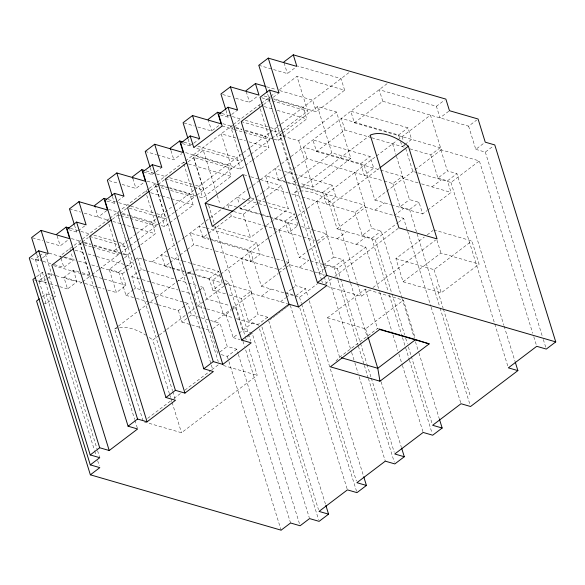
<?xml version="1.0" encoding="UTF-8"?>
<svg xmlns="http://www.w3.org/2000/svg" width="585" height="585" viewBox="0 0 585 585"><rect width="100%" height="100%" fill="white"/><g stroke="black" fill="none" stroke-linecap="round" stroke-linejoin="round"><path stroke-width="0.44" stroke-dasharray="2.92 2.19" d="M335.922 361.055L339.622 357.216L377.486 328.499L379.592 329.487M46.083 279.506L42.442 282.27L35.268 259.096L38.91 256.332M39.641 255.784L43.283 253.02M30.983 258.468L38.785 260.734L41.696 258.526M42.427 257.978L48.255 253.554M68.847 229.759L76.65 232.026L86.119 224.845M106.711 201.043L114.514 203.309L117.424 201.101M118.155 200.553L123.976 196.136M143.705 172.085L152.378 174.601L155.288 172.392M156.019 171.836L161.84 167.42M182.44 143.625L190.242 145.884L193.152 143.676M193.884 143.128L199.704 138.711M220.304 114.909L228.106 117.175L231.017 114.967M231.748 114.411L237.568 109.995M46.354 241.839L60.226 245.868L68.233 239.791M106.828 210.527L98.09 217.152L95.494 207.88M122.082 184.414L135.954 188.443L144.692 181.818M157.343 154.952L173.818 159.727L181.825 153.658M197.803 126.989L211.675 131.018L219.689 124.941M235.667 98.28L249.539 102.302L258.277 95.677M258.797 65.286L287.403 73.593L295.418 67.516M109.081 218.819L60.299 255.813L60.811 257.466M109.812 218.263L148.4 188.999M149.131 188.45L156.407 182.929M157.138 182.374L184.809 161.394M185.533 160.838L232.867 124.949M233.59 124.4L260.537 103.969M261.261 103.413L269.999 96.788M270.731 96.24L275.096 92.927M279.469 89.615L296.939 76.357L344.623 90.2L341.04 78.609L297.692 66.032M36.548 276.742L42.376 272.317L44.109 272.822M74.412 248.025L81.695 242.504M82.419 241.949L88.247 237.532M112.276 219.316L119.559 213.796M120.283 213.24L126.835 208.267M150.14 190.6L157.416 185.079M158.147 184.531L164.699 179.558M188.004 161.891L203.295 150.294L217.013 194.608M231.689 128.758L233.144 127.654M233.876 127.106L239.696 122.689M263.725 104.466L272.464 97.841M273.195 97.285L279.016 92.869M54.112 297.721L46.105 303.798L38.932 280.624L46.939 274.555M46.815 278.957L51.911 275.089L44.738 251.916M54.346 264.632L63.882 267.396L73.344 260.223L71.041 252.771M73.418 270.168L77.008 281.751L67.538 288.931L63.955 277.341L73.418 270.168L78.668 271.689M42.391 296.61L46.032 293.853L52.964 295.864M113.863 250.885L129.066 239.36M129.782 238.812L136.232 233.92M136.948 233.378L156.246 218.746M156.955 218.212L174.293 205.057M175.025 204.509L193.957 190.147M194.681 189.598L242.738 153.153M243.47 152.605L250.022 147.632M250.753 147.084L269.685 132.722M270.409 132.173L280.603 124.444M281.334 123.888L349.048 72.54M80.518 283.389L81.98 282.284M82.704 281.736L91.443 275.111M92.174 274.555L98.726 269.59M99.45 269.034L119.837 253.576M120.568 253.02L129.307 246.395M130.031 245.846L136.59 240.874M137.314 240.325L157.701 224.859M158.433 224.311L167.171 217.686M167.895 217.13L174.454 212.165M175.178 211.609L196.297 195.595M197.021 195.046L242.899 160.261M243.623 159.705L250.175 154.74M250.906 154.184L271.294 138.725M272.025 138.177L282.219 130.44M282.943 129.892L307.703 111.121L296.939 76.357M296.529 182.315L293.926 181.562L279.586 135.215L281.765 133.563M282.496 133.007L317.443 106.507L336.521 112.042L350.868 158.381L313.004 187.098L299.995 183.317M122.579 254.036L126.908 255.294L132.737 250.877M133.468 250.321L140.02 245.356M140.744 244.801L155.31 233.759L152.012 221.956L129.468 215.412M161.306 225.576L164.773 226.585L169.145 223.273M169.869 222.717L176.429 217.744M177.153 217.196L193.174 205.05L189.584 193.459L169.643 187.675M199.171 196.86L202.637 197.869L231.038 176.334L227.448 164.751L184.97 152.422M194.037 187.31L203.58 190.074L192.816 155.317L240.501 169.16L244.874 165.847M245.598 165.292L251.426 160.875M252.15 160.319L268.903 147.625L265.312 136.034L245.371 130.25M274.029 139.186L278.365 140.444L282.73 137.131M283.462 136.583L306.759 118.909L303.176 107.326L273.7 98.77M273.743 99.406L316.229 111.735L344.623 90.2M101.329 267.718L122.287 273.802L125.87 285.385L116.408 292.566L109.234 269.392L123.793 258.351M124.525 257.802L128.166 255.038L131.749 266.621L122.287 273.802M109.234 269.392L118.77 272.164L124.598 267.747M125.322 267.191L134.06 260.566M134.791 260.018L137.702 257.802L171.083 267.491M283.052 136.225L298.657 140.751L336.521 112.042M145.021 290.942L135.406 288.156L131.822 276.566L137.65 272.149M138.374 271.601L141.285 269.392L145.65 270.658M152.005 261.956L167.208 250.431M167.924 249.883L177.248 242.819M177.964 242.27L184.421 237.378M185.138 236.837L205.159 221.649M205.891 221.101L209.532 218.337M210.256 217.781L248.12 189.072M248.852 188.516L259.769 180.238M260.5 179.683L280.888 164.224M281.619 163.676L290.357 157.043M291.081 156.495L387.197 83.611M118.77 272.164L125.943 295.33L133.226 289.809M133.95 289.261L135.406 288.156M167.544 256.537L161.475 254.782L165.058 266.365L169.365 263.104M170.081 262.555L179.405 255.491M180.121 254.943L186.571 250.051M187.288 249.51L193.745 244.61L211.953 249.897M205.408 227.828L199.339 226.066L202.922 237.649L231.324 216.121L263.396 225.43M240.274 207.287L240.786 208.94L255.345 197.898M256.076 197.342L261.904 192.926M262.628 192.377L269.18 187.405L288.259 192.94M281.129 170.403L275.06 168.641L278.65 180.231L283.016 176.919M283.747 176.363L292.485 169.738M293.209 169.182L307.045 158.696L383.343 180.838M307.045 158.696L303.461 147.106L360.682 163.712L364.265 175.303L373.735 168.122L370.144 156.539L312.924 139.932L316.514 151.515L344.909 129.98L370.919 137.526M405.047 144.378L411.599 139.413L408.008 127.823L350.788 111.216L354.378 122.806L382.773 101.271L468.607 126.177L476.614 120.108M233.773 211.551L243.309 214.322L257.875 203.28M258.599 202.724L265.151 197.759M265.882 197.203L281.173 185.613L288.346 208.779L273.056 220.377M293.926 181.562L296.112 179.902M296.844 179.354L331.79 152.846L350.868 158.381M143.076 420.783L114.653 328.967L117.563 326.759M118.294 326.203L155.427 298.043M156.158 297.494L186.739 274.299M187.471 273.751L190.381 271.542A59.107 30.734 52.8 0 1 191.982 270.913M321.589 280.069L294.504 192.582L369.501 135.705M213.203 226.673L250.482 237.495L265.773 225.898M266.504 225.349L272.325 220.925M209.225 278.562L218.695 271.381L222.278 282.972L212.816 290.145L209.225 278.562L194.491 274.285M210.095 238.812L247.382 249.634L256.559 242.673L260.142 254.256L250.68 261.436M284.953 221.137L294.423 213.964L298.006 225.547L288.544 232.728L284.953 221.137L271.952 217.364M322.818 192.428L332.287 185.248L335.87 196.831L326.408 204.011L322.818 192.428L300.273 185.884M360.682 163.712L370.144 156.539M344.909 129.98L341.326 118.397L398.546 135.003L408.008 127.823M382.773 101.271L379.19 89.68L436.41 106.287L444.417 100.218M198.907 290.694L193.81 294.562L195.602 300.354M199.639 290.145L203.28 287.381L206.863 298.964L229.408 305.509M220.026 274.679L212.743 280.2L223.499 314.964L233.042 317.728M220.75 274.131L273.904 233.824M274.636 233.269L297.209 216.15M297.933 215.602L306.672 208.977M307.403 208.421L375.848 156.517M376.572 155.968L396.966 140.51M397.69 139.954L430.458 115.106L441.214 149.862L479.364 160.934L532.708 333.253M158.286 304.719L178.396 310.555L187.858 303.381L191.449 314.964L200.121 317.479M404.315 144.934L402.129 146.586L400.082 139.969M448.732 111.252L439.993 117.877L436.41 106.287M169.423 393.742L152.802 340.039L158.623 335.614M159.354 335.066L165.906 330.094M166.637 329.545L187.024 314.086M187.748 313.531L196.487 306.906M197.218 306.357L224.889 285.37M225.613 284.822L228.53 282.613A59.107 30.734 52.8 0 0 223.594 279.03M300.273 191.068A59.107 30.734 52.8 0 1 332.653 203.653L379.255 168.312M178.396 310.555L181.979 322.145L188.538 317.172M189.262 316.617L191.449 314.964M229.291 294.928L241.422 298.452L250.892 291.272L258.065 314.445L267.601 317.216L268.413 319.827M279.286 269.736L285.838 264.771M286.57 264.215L288.756 262.563L295.93 285.736L305.465 288.5L308.163 297.217M317.15 241.027L326.62 233.846L333.794 257.02L343.329 259.791L350.342 282.445M302.131 196.97L355.015 212.318L364.484 205.138L371.65 228.311L381.193 231.075L401.69 297.312M384.206 181.087L392.879 183.602L402.341 176.421L409.515 199.595L419.057 202.366L422.641 213.949L427.006 210.637M409.931 148.853L430.743 154.893L440.205 147.712L447.379 170.886L456.914 173.65L503.86 325.289M214.037 322.138L230.782 309.436M231.514 308.887L251.901 293.429L287.447 303.739M250.607 251.492L261.363 286.248L278.116 273.546M278.84 272.998L285.392 268.025M286.123 267.477L289.765 264.712L327.044 275.535M288.471 222.775L299.227 257.539L307.966 250.914M308.697 250.358L317.436 243.733M318.16 243.177L327.629 236.004L365.771 247.075L379.511 291.454M326.335 194.066L337.092 228.823L365.493 207.287L393.237 215.339M364.199 165.358L374.956 200.114L385.881 191.829M386.605 191.28L414.275 170.293M415.006 169.745L441.214 149.862M206.936 308.909L226.007 314.445L231.104 310.584M231.835 310.028L235.477 307.271L242.651 330.445L251.316 332.96M212.779 328.785L220.055 323.264L227.229 346.437L236.771 349.208L238.11 353.552M261.436 296.193L270.906 289.019M299.301 267.484L308.763 260.303L299.227 257.539M337.165 238.768L346.627 231.594M375.029 210.059L384.491 202.878M241.422 298.452L248.596 321.626L258.065 314.445M291.557 289.048L286.46 292.909L293.399 294.928M292.288 288.493L295.93 285.736M333.794 257.02L324.324 264.201L333.859 266.965L343.329 259.791M355.015 212.318L362.188 235.484L371.65 228.311M392.879 183.602L400.052 206.776L409.515 199.595M430.743 154.893L437.916 178.059L447.379 170.886M468.607 126.177L475.78 149.351L484.519 142.725M226.007 314.445L233.181 337.618L238.278 333.757M239.009 333.201L252.113 323.264M280.507 301.728L285.612 297.867M286.336 297.312L289.977 294.555M318.372 273.019L323.468 269.151M324.2 268.603L327.841 265.839M356.236 244.303L365.705 237.13M394.1 215.594L403.57 208.414M431.964 186.878L441.434 179.705M219.953 351.958L227.229 346.437M267.601 317.216L258.139 324.39L248.596 321.626M295.995 295.681L305.465 288.5M362.188 235.484L371.724 238.256L381.193 231.075M400.052 206.776L409.588 209.54L419.057 202.366M437.916 178.059L447.452 180.831L456.914 173.65M475.78 149.351L485.316 152.115L493.323 146.045M247.089 337.077L249.268 335.417M250 334.869L252.186 333.209L309.297 517.71M269.663 319.958L271.842 318.298M272.573 317.75L274.76 316.09M275.484 315.542L277.67 313.882M278.394 313.333L280.581 311.673M281.312 311.125L283.491 309.465M284.222 308.917L286.409 307.257M287.133 306.708L289.319 305.048M295.176 296.061L299.513 297.319L317.721 283.513M310.503 260.808L337.377 268.61L365.771 247.075M337.092 228.823L375.241 239.894L397.815 222.775M398.539 222.227L403.635 218.359L407.409 230.541M418.019 172.911L450.969 182.469L479.364 160.934M221.232 354.62L227.302 356.382L236.771 349.208M147.712 418.341L171.017 400.666M173.928 398.458L180.48 393.493M184.845 390.18L211.061 370.298M211.792 369.749L219.068 364.228M325.377 283.608L331.936 278.643M334.847 276.434L398.195 228.399M427.737 210.088L451.035 192.414L447.452 180.831M433.763 229.89L471.912 240.961L479.086 264.135L441.222 292.844L403.072 281.773L395.899 258.607L424.293 237.071M427.211 234.863L433.032 230.446M339.622 357.216L327.432 317.823L365.289 289.107L403.438 300.178L415.101 337.859M144.21 421.902L181.489 432.724L257.217 375.299L248.64 347.578M327.527 286.526L361.34 296.339L370.078 289.714M372.996 287.506L435.613 240.018M403.072 281.773L440.936 253.064L479.086 264.135M395.899 258.607L434.048 269.678L471.912 240.961M327.432 317.823L365.574 328.894L403.438 300.178M266.694 86.814L276.23 89.578M279.696 90.587L312.639 100.145L316.229 111.735M264.164 96.006L270.233 97.761M270.277 98.397L268.544 97.892L279.301 132.649L269.765 129.885M354.378 122.806L440.205 147.712M261.751 97.783L271.286 100.547M272.157 100.803L307.703 111.121M222.666 94.507L232.201 97.271M264.281 106.58L273.817 109.351M277.283 110.353L306.759 118.909M371.789 137.782L404.732 147.34M221.89 113.512L231.426 116.276M232.296 116.532L241.832 119.296M245.298 120.305L269.575 127.347M270.445 127.603L274.782 128.861L278.365 140.444M241.159 121.585L268.903 129.636M417.156 172.655L412.82 171.398L405.288 147.069M279.586 135.215L282.182 135.969M222.834 123.706L232.369 126.477M235.835 127.486L241.905 129.241M232.413 127.113L230.68 126.609L241.437 161.365L193.752 147.522M235.879 128.115L241.949 129.877M245.422 130.886L273.166 138.938M316.514 151.515L379.804 169.884M380.667 170.133L402.341 176.421M222.154 125.994L233.422 129.263M234.292 129.512L269.839 139.83L259.082 105.073M418.092 182.856L403.35 178.579L396.089 155.113M421.558 183.858L451.035 192.414M183.931 122.967L194.337 125.987M235.952 138.06L221.218 133.782L231.974 168.546L193.825 157.475L207.024 200.114M239.419 139.069L245.488 140.831M248.961 141.833L268.903 147.625M184.026 142.221L191.829 144.488M197.898 146.25L236.918 157.57L240.501 169.16M284.602 171.412L332.287 185.248M374.956 200.114L390.561 204.64M391.431 204.889L422.641 213.949M299.41 185.635L265.597 175.822L269.18 187.405M278.65 180.231L287.323 182.747M288.186 182.995L299.454 186.264M300.324 186.52L364.484 205.138M396.703 216.348L403.635 218.359M243.894 174.791L249.963 176.553M250.826 176.802L259.499 179.317M260.362 179.573L281.173 185.613M145.204 151.427L156.473 154.696M183.354 162.498L185.087 163.003M188.553 164.005L231.038 176.334M291.725 193.949L301.26 196.714M251.067 197.964L257.137 199.726M258 199.975L266.672 202.49M267.535 202.746L288.346 208.779M146.162 170.937L155.705 173.701M156.568 173.957L166.103 176.721M169.577 177.73L192.114 184.268M195.587 185.277L199.054 186.286L202.637 197.869M245.005 199.617L237.203 197.357L239.25 203.975M248.471 200.626L258.007 203.39M258.877 203.646L265.809 205.657M269.275 206.666L294.423 213.964M165.431 179.003L193.174 187.054M147.106 181.131L168.78 187.427M261.546 214.344L227.733 204.531L229.269 209.496M262.416 214.6L271.082 217.115M159.288 185.291L154.952 184.034L165.716 218.79L157.913 216.523M160.158 185.54L168.824 188.056M169.694 188.311L195.704 195.858M240.786 208.94L298.006 225.547M301.472 226.556L311.878 229.569M312.748 229.825L326.62 233.846M157.694 186.688L155.961 186.184L212.808 369.815M161.167 187.697L167.237 189.452M170.703 190.461L194.11 197.255L183.887 164.231M109.073 180.641L118.609 183.412M145.489 191.207L147.223 191.712M150.689 192.721L161.094 195.741M161.965 195.99L170.63 198.505M171.5 198.761L193.174 205.05M264.266 225.678L272.939 228.194M273.802 228.45L302.416 236.749M303.279 236.998L314.555 240.274M108.305 199.646L115.238 201.664M118.704 202.666L129.98 205.942M130.843 206.191L155.99 213.488M156.853 213.737L161.189 214.995L164.773 226.585M206.271 228.077L256.559 242.673M129.3 208.223L157.043 216.274M108.656 209.379L119.062 212.399M122.528 213.401L128.598 215.163M209.233 238.563L190.154 233.027L193.745 244.61M118.828 213.247L117.088 212.743L127.852 247.499L120.049 245.239M122.294 214.256L128.364 216.011M131.83 217.02L157.84 224.567M202.922 237.649L208.991 239.411M212.457 240.42L273.151 258.036M276.617 259.038L282.687 260.8M286.153 261.809L288.756 262.563M119.837 215.397L118.097 214.9L172.516 390.7M120.7 215.653L129.373 218.168M130.236 218.417L156.246 225.964L146.023 192.948M215.419 250.906L250.965 261.217L247.382 249.634M69.476 208.852L80.745 212.121M84.218 213.13L109.358 220.428M112.825 221.43L134.499 227.719M135.369 227.974L155.31 233.759M277.553 269.239L241.144 258.672L251.901 293.429M70.441 228.362L79.977 231.126M80.84 231.382L90.382 234.146M93.849 235.155L118.126 242.197M118.989 242.453L123.325 243.711L126.908 255.294M171.01 257.546L182.279 260.815M183.149 261.071L191.814 263.586M192.684 263.835L218.695 271.381M89.702 236.428L116.576 244.23M261.363 286.248L294.313 295.813M71.377 238.556L80.913 241.327M84.379 242.329L90.448 244.091M93.922 245.1L119.749 252.596M123.113 253.576L128.166 255.038M171.946 267.747L184.085 271.264M187.551 272.274L193.62 274.036M83.56 242.716L79.231 241.459L89.988 276.215L82.185 273.948M84.43 242.965L90.499 244.727M93.966 245.737L121.709 253.788M165.058 266.365L171.127 268.127M171.997 268.376L184.136 271.901M187.602 272.91L193.672 274.665M197.138 275.674L222.278 282.972M224.011 283.476L250.892 291.272M91.509 246.877L80.24 243.609L134.652 419.408M92.371 247.133L118.382 254.68L107.625 219.923M32.482 237.817L42.888 240.837M74.997 250.153L84.606 252.939M88.094 253.956L95.955 256.237M96.825 256.486L125.636 264.851M126.514 265.1L131.749 266.621M146.528 270.913L174.469 279.023M177.957 280.032L187.566 282.818M188.436 283.074L196.289 285.356M200.655 286.621L203.28 287.381M212.816 290.145L225.817 293.926M64.664 257.078L75.136 260.12M78.631 261.129L87.362 263.667M91.728 264.932L97.841 266.709M131.822 276.566L141.424 279.359M142.301 279.608L151.032 282.145M151.903 282.394L178.096 289.999M181.591 291.016L192.94 294.306M49.074 253.173L62.946 257.203M63.809 257.451L73.344 260.223M232.874 306.518L235.477 307.271M35.268 259.096L42.208 261.107M43.078 261.356L53.476 264.376M82.163 272.705L93.527 276.003M94.397 276.252L103.143 278.789M104.013 279.045L125.87 285.385M145.899 291.198L154.645 293.736M155.515 293.992L183.493 302.109M184.363 302.365L187.858 303.381M206.066 308.661L197.401 306.145L195.858 301.18M53.571 265.648L81.315 273.7M236.508 318.737L259.053 325.275M63.955 277.341L84.057 283.177M84.935 283.433L97.176 286.986M98.046 287.235L104.167 289.012M107.662 290.028L116.408 292.566M125.943 295.33L135.559 298.123M136.437 298.379L148.67 301.933M149.548 302.182L157.416 304.463M55.334 275.462L48.394 273.451L55.568 296.617L53.835 296.12M56.197 275.711L77.008 281.751M200.984 317.728L209.657 320.244M210.52 320.5L220.055 323.264M47.575 273.831L51.911 275.089M38.932 280.624L49.33 283.645M50.2 283.9L58.873 286.416M59.736 286.665L67.538 288.931M181.979 322.145L190.651 324.66M191.522 324.909L210.593 330.445L217.766 353.618M34.639 280.003L37.243 280.756M38.113 281.012L42.442 282.27M233.181 337.618L240.121 339.629M44.365 303.293L46.105 303.798M223.404 365.486L257.217 375.299M485.316 152.115L542.236 336.002M543.319 339.49L546.288 349.077M533.783 336.733L536.745 346.313M504.131 326.167L514.917 361.025M450.969 182.469L508.35 367.841M436.951 240.194L440.936 253.064M402.063 136.641L403.409 140.985M404.484 144.466L405.017 146.199M398.546 135.003L399.826 139.142M434.048 269.678L441.222 292.844M392.593 143.822L395.826 154.25M436.417 286.489L443.123 308.156M443.393 309.026L470.486 396.557M409.588 209.54L439.803 307.147M440.074 308.024L470.018 404.761M407.679 231.411L430.845 306.262M431.116 307.132L461.024 403.73M401.961 298.182L414.37 338.269M415.452 341.757L418.692 352.214M418.962 353.084L439.459 419.321M354.729 172.531L365.493 207.287M375.241 239.894L391.672 292.983M391.943 293.853L404.608 334.759M405.683 338.24L407.299 343.461M408.374 346.942L411.072 355.643M411.343 356.514L432.352 424.396M371.724 238.256L388.184 291.418M389.259 294.898L402.209 336.733M402.48 337.603L405.449 347.19M405.719 348.06L409.222 359.395M409.493 360.265L432.154 433.47M379.782 292.325L391.906 331.49M392.981 334.971L397.837 350.634M398.911 354.122L402.144 364.565M402.414 365.435L423.16 432.447M317.443 106.507L331.79 152.846M365.289 289.107L377.486 328.499M332.653 203.653L357.318 283.345M357.589 284.215L361.34 296.339M284.076 62.836L287.403 73.593M365.574 328.894L367.965 336.602M350.612 283.315L367.336 337.355M381.098 381.8L401.332 447.159M298.657 140.751L313.004 187.098M316.865 201.247L327.629 236.004M337.377 268.61L340.338 278.182M340.609 279.052L360.28 342.583M360.543 343.453L366.744 363.468M367.014 364.338L371.051 377.391M371.321 378.261L394.224 452.242M333.859 266.965L337.64 279.169M337.911 280.039L358.144 345.399M358.408 346.276L364.075 364.572M364.345 365.449L368.126 377.647M368.396 378.517L394.29 462.187M328.448 277.524L351.351 351.497M351.622 352.367L354.583 361.947M354.854 362.817L358.086 373.259M359.161 376.74L385.296 461.155M267.674 93.966L323.973 275.849M324.244 276.72L326.401 283.681M321.852 280.939L322.393 282.672M246.212 91.545L249.539 102.302M309.238 300.705L363.468 475.876M279.001 229.956L289.765 264.712M299.513 297.319L301.399 303.41M301.67 304.28L356.36 480.95M299.776 307.878L356.696 491.766M290.321 305.37L347.431 489.872M225.978 110.309L228.106 117.175M243.309 214.322L250.482 237.495M208.092 119.428L211.675 131.018M268.683 320.697L325.604 504.584M230.804 214.461L231.324 216.121M261.919 326.898L318.496 509.667M259.484 328.748L318.562 519.604M217.276 195.478L219.433 202.432M188.114 139.018L190.242 145.884M208.64 205.335L214.03 222.746M215.112 226.227L248.245 333.274M248.515 334.145L250.672 341.106M228.53 282.613L245.422 337.187M245.685 338.05L246.227 339.783M242.987 341.26L244.603 346.481M245.685 349.962L299.564 524.021M238.38 354.422L290.562 522.99M170.995 150.623L173.818 159.727M227.302 356.382L228.647 360.726M228.918 361.596L281.1 530.171M190.381 271.542L218.263 361.625M150.25 167.734L152.378 174.601M132.875 178.513L135.954 188.443M137.702 257.802L141.285 269.392M112.386 196.443L114.514 203.309M172.787 391.57L174.944 398.531M169.694 394.604L170.769 398.071M171.032 398.941L171.836 401.537M172.107 402.407L181.489 432.724M74.522 225.159L76.65 232.026M134.923 420.279L137.351 428.11M69.761 248.632L70.785 251.945M57.147 235.938L60.226 245.868M61.067 258.292L63.882 267.396M36.665 253.868L38.785 260.734M42.376 272.317L97.329 449.865M97.6 450.735L99.757 457.697M46.032 293.853L94.448 450.26M94.719 451.13L96.064 455.474M97.673 460.688L99.289 465.901M114.653 328.967A59.107 30.734 52.8 0 1 145.745 335.088M149.277 337.428A59.107 30.734 52.8 0 1 152.802 340.039M294.504 192.582A59.107 30.734 52.8 0 1 299.586 191.156M195.463 270.109A59.107 30.734 52.8 0 1 220.764 277.224"/><path stroke-width="0.88" d="M56.635 234.278L66.105 227.104L69.688 238.687L41.082 230.388L31.612 237.561L36.394 253.012M95.26 207.039L94.785 205.35L103.969 198.388L107.552 209.978L78.946 201.671L69.476 208.852L74.258 224.296M132.875 178.513L132.364 176.853L141.833 169.679L145.416 181.262L116.81 172.963L107.34 180.136L112.123 195.587M170.74 149.797L170.228 148.144L179.697 140.963L183.28 152.553L154.667 144.246L145.204 151.427L149.987 166.871M208.092 119.428L217.554 112.254L221.145 123.837L192.531 115.537L183.068 122.711L187.851 138.162M245.956 90.719L255.418 83.538L259.009 95.128L230.395 86.821L220.933 94.002L225.715 109.446M283.82 62.01L293.282 54.829L296.873 66.412L268.259 58.112L258.797 65.286L267.133 92.225M41.082 230.388L48.255 253.554L38.712 250.789L29.25 257.97L90.222 454.925L99.757 457.697L90.287 464.87L32.906 279.498L35.093 277.846M78.946 201.671L86.119 224.845L76.576 222.081L67.114 229.254L128.086 426.216L137.621 428.98L109.219 450.516L99.684 447.752L90.222 454.925M116.81 172.963L123.976 196.136L114.441 193.364L104.978 200.545L165.943 397.5L175.485 400.272L147.084 421.807L137.548 419.035L128.086 426.216M154.667 144.246L161.84 167.42L152.305 164.656L142.842 171.829L203.807 368.791L213.349 371.555L184.948 393.091L175.412 390.327L165.943 397.5M192.531 115.537L199.704 138.711L190.169 135.939L180.707 143.12L241.671 340.075L251.206 342.847L222.812 364.382L213.276 361.61L203.807 368.791M230.395 86.821L237.568 109.995L228.033 107.23L218.563 114.404L222.154 125.994L193.752 147.522L190.169 135.939M268.259 58.112L279.016 92.869L269.48 90.105L260.018 97.278L317.399 282.65L326.935 285.421L298.54 306.957L289.005 304.185L241.671 340.075M73.681 248.581L51.838 265.144L109.219 450.516M111.545 219.865L89.702 236.428L147.084 421.807M149.409 191.156L127.567 207.719L184.948 393.091M186.542 162.996L165.431 179.003L222.812 364.382M263.001 105.015L241.159 121.585L298.54 306.957M39.48 298.825L36.562 301.034L90.361 474.815L281.1 530.171L290.562 522.99L300.105 525.761L309.567 518.581L319.103 521.352L328.573 514.171L325.874 505.455M205.159 203.251L243.024 174.542L250.197 197.708L212.333 226.424L205.159 203.251L232.903 211.302M379.979 167.763L408.381 146.228L437.068 238.914L398.919 227.843L370.232 135.157A59.107 30.734 52.8 0 1 408.381 146.228M317.399 282.65L326.861 275.476L555.75 341.896L494.778 144.941L485.243 142.17L478.069 119.004L449.463 110.697L445.872 99.114L293.282 54.829M90.361 474.815L99.83 467.642L90.287 464.87M429.185 343.878L379.592 329.487L330.371 366.81L379.965 381.201L429.185 343.878L415.635 339.571L377.771 368.287L341.355 357.72M363.738 476.746L366.437 485.462L356.967 492.636L347.431 489.872L319.03 511.407L328.573 514.171M401.603 448.03L404.293 456.746L394.831 463.927L385.296 461.155L356.894 482.691L366.437 485.462M439.459 419.321L442.158 428.037L432.695 435.211L423.16 432.447L394.758 453.982L404.293 456.746M515.188 361.896L517.886 370.612L470.559 406.502L461.024 403.73L432.622 425.266L442.158 428.037M555.75 341.896L546.288 349.077L536.745 346.313L508.35 367.841L517.886 370.612M255.418 83.538L265.824 86.558M217.554 112.254L221.028 113.263M179.697 140.963L183.163 141.972M141.833 169.679L144.429 170.432M103.969 198.388L106.565 199.141M66.105 227.104L69.571 228.106M379.219 329.004L386.159 331.015M387.892 331.519L400.03 335.044M401.763 335.549L414.765 339.322M368.228 337.457L377.771 368.287L379.965 381.201M269.48 90.105L326.861 275.476M228.033 107.23L289.005 304.185M152.305 164.656L213.276 361.61M114.441 193.364L175.412 390.327M76.576 222.081L137.548 419.035M38.712 250.789L99.684 447.752"/></g></svg>
